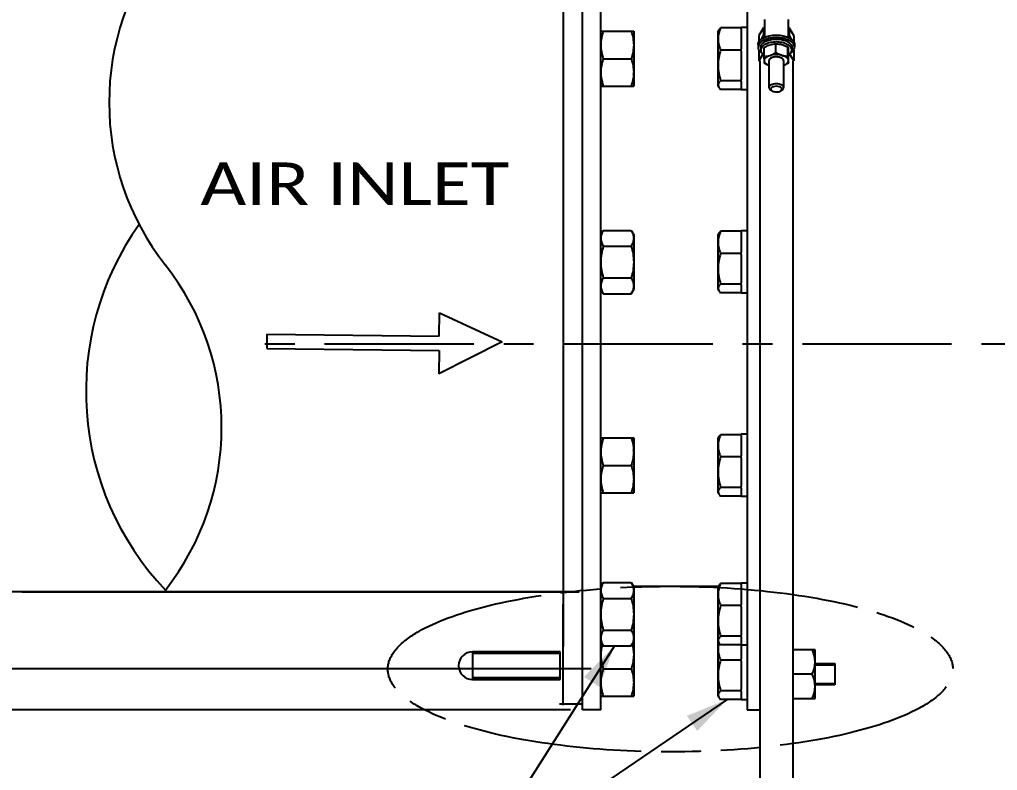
# Model space of a CAD drawing. Header units: millimetres. Extents: x 0 to 7169, y -1866 to 3918.
# Drawn here: x 1682 to 2217, y 3123 to 3534 of the extents above; entities that cross this region are included whole.
import ezdxf
from ezdxf.enums import TextEntityAlignment as Align

# ---------------------------------------------------------------- set-up
doc = ezdxf.new("R2010")
doc.units = ezdxf.units.MM
doc.header["$LTSCALE"] = 217.8
doc.header["$PDMODE"] = 3
doc.header["$PDSIZE"] = 8
doc.linetypes.add('CENTER', pattern=[0.6, 0.375, -0.075, 0.075, -0.075])
doc.linetypes.add('PHANTOM', pattern=[0.8, 0.45, -0.05, 0.1, -0.05, 0.1, -0.05])
doc.layers.get('0').update_dxf_attribs({"linetype": 'CONTINUOUS'})
doc.layers.get('Defpoints').update_dxf_attribs({"linetype": 'CONTINUOUS'})
for name, color, linetype in [('00_BUW_DATUM', 7, 'CONTINUOUS'), ('02___PRT_ALL_AXES', 7, 'CONTINUOUS'), ('DEFAULT_3', 7, 'PHANTOM')]:
    doc.layers.add(name, color=color, linetype=linetype)
doc.styles.get("Standard").update_dxf_attribs({"font": 'calibri.ttf'})
doc.dimstyles.new('DIMSTYLE_2', dxfattribs={"dimtxt": 33.333333, "dimasz": 23.333333, "dimexe": 1.5, "dimexo": 1, "dimgap": 1.25, "dimtad": 1, "dimdsep": 46, "dimtxsty": 'Standard', "dimblk": '_FILLED', "dimblk1": '_FILLED', "dimblk2": '_FILLED', "dimcen": 0.09, "dimazin": 2, "dimtp": 0.01, "dimtm": 0.01, "dimtfac": 1, "dimtofl": 0, "dimtmove": 0, "dimatfit": 3, "dimldrblk": '_FILLED', "dimfxl": 1, "dimtolj": 1, "dimarcsym": 0})
doc.dimstyles.new('DIMSTYLE_3', dxfattribs={"dimtxt": 33.333333, "dimasz": 23.333333, "dimexe": 1.5, "dimexo": 1, "dimgap": 1.25, "dimtad": 1, "dimdec": 0, "dimdsep": 46, "dimtxsty": 'Standard', "dimblk": '_FILLED', "dimblk1": '_FILLED', "dimblk2": '_FILLED', "dimcen": 0.09, "dimazin": 2, "dimtp": 0.01, "dimtm": 0.01, "dimtfac": 1, "dimtdec": 0, "dimtofl": 0, "dimtmove": 0, "dimatfit": 3, "dimldrblk": '_FILLED', "dimfxl": 1, "dimtolj": 1, "dimarcsym": 0})
doc.dimstyles.get("Standard").update_dxf_attribs({"dimtxt": 23.333333, "dimasz": 23.333333, "dimexe": 1.5, "dimexo": 1, "dimtad": 1, "dimdsep": 46, "dimtxsty": 'Standard', "dimblk": '_FILLED', "dimblk1": '_FILLED', "dimblk2": '_FILLED', "dimcen": 0.09, "dimazin": 2, "dimtol": 1, "dimtp": 0.01, "dimtm": 0.01, "dimtfac": 1, "dimtofl": 0, "dimtmove": 0, "dimatfit": 3, "dimldrblk": '_FILLED', "dimfxl": 1, "dimtolj": 1, "dimarcsym": 0})

# ---------------------------------------------------------------- blocks, each defined once
blk = doc.blocks.new('_FILLED')
at = {"color": 0, "linetype": 'ByBlock'}
blk.add_solid([(0, 0), (-1, 0.214), (-1, -0.214)], dxfattribs=at)
blk = doc.blocks.new('*D4')
at = {"color": 0, "linetype": 'Continuous', "lineweight": -2}
for p, q in [((1990.3, 3357.21), (1990.3, 3704.83)), ((2013.64, 3703.33), (2068.1, 3703.33)), ((2091.43, 3703.32), (2091.43, 3701.83))]:
    blk.add_line(p, q, dxfattribs=at)
at = {"layer": 'Defpoints', "color": 0}
for p in [(2091.43, 3704.32), (2091.43, 3703.33), (1990.3, 3356.21)]:
    blk.add_point(p, dxfattribs=at)
at = {"color": 0, "linetype": 'ByBlock', "lineweight": -2, "xscale": 23.3333333333, "yscale": 23.3333333333, "zscale": 23.3333333333, "rotation": 180}
blk.add_blockref('_FILLED', (1990.3, 3703.33), dxfattribs=at)
at = {"color": 0, "linetype": 'ByBlock', "lineweight": -2, "xscale": 23.3333333333, "yscale": 23.3333333333, "zscale": 23.3333333333}
blk.add_blockref('_FILLED', (2091.43, 3703.33), dxfattribs=at)
at = {"color": 0, "insert": (2004.04, 3749.03), "char_height": 33.3333, "attachment_point": 1, "line_spacing_factor": 0.9}
blk.add_mtext('\\A1;\\A1;100', dxfattribs=at)
blk = doc.blocks.new('*D37')
at = {"color": 0, "linetype": 'Continuous', "lineweight": -2}
for p, q in [((1993.64, 3623.42), (1585.54, 3623.42)), ((1587.04, 3600.09), (1587.04, 3201.75)), ((1994.98, 3178.42), (1585.54, 3178.42))]:
    blk.add_line(p, q, dxfattribs=at)
at = {"layer": 'Defpoints', "color": 0}
for p in [(1994.64, 3623.42), (1587.04, 3178.42), (1995.98, 3178.42)]:
    blk.add_point(p, dxfattribs=at)
at = {"color": 0, "linetype": 'ByBlock', "lineweight": -2, "xscale": 23.3333333333, "yscale": 23.3333333333, "zscale": 23.3333333333}
for p, rotation in [((1587.04, 3623.42), 90), ((1587.04, 3178.42), 270)]:
    blk.add_blockref('_FILLED', p, dxfattribs=dict(at, rotation=rotation))
at = {"color": 0, "insert": (1541.34, 3418.77), "char_height": 33.333, "attachment_point": 2, "rotation": 90, "line_spacing_factor": 0.9}
blk.add_mtext('\\A1;%%c445', dxfattribs=at)
blk = doc.blocks.new('*D39')
at = {"color": 0, "linetype": 'Continuous', "lineweight": -2}
for p, q in [((1983.64, 3645.92), (1496.62, 3645.92)), ((1498.12, 3622.59), (1498.12, 3179.25)), ((1983.64, 3155.92), (1496.62, 3155.92))]:
    blk.add_line(p, q, dxfattribs=at)
at = {"layer": 'Defpoints', "color": 0}
for p in [(1984.64, 3645.92), (1498.12, 3155.92), (1984.64, 3155.92)]:
    blk.add_point(p, dxfattribs=at)
at = {"color": 0, "linetype": 'ByBlock', "lineweight": -2, "xscale": 23.3333333333, "yscale": 23.3333333333, "zscale": 23.3333333333}
for p, rotation in [((1498.12, 3645.92), 90), ((1498.12, 3155.92), 270)]:
    blk.add_blockref('_FILLED', p, dxfattribs=dict(at, rotation=rotation))
at = {"color": 0, "insert": (1452.43, 3413.85), "char_height": 33.333, "attachment_point": 2, "rotation": 90, "line_spacing_factor": 0.9}
blk.add_mtext('\\A1;%%c490', dxfattribs=at)
blk = doc.blocks.new('ARROW_4_BL0', base_point=(1881.99, 2048.48))
at = {"color": 7, "linetype": 'Continuous'}
for p, q in [((1911.91, 2052.37), (1912.07, 2065.14)), ((1912.07, 2065.14), (1946.4, 2049.29)), ((1817.68, 2053.5), (1817.58, 2045.71)), ((1817.68, 2053.5), (1911.91, 2052.37)), ((1946.4, 2049.29), (1911.67, 2031.81)), ((1817.58, 2045.71), (1911.82, 2044.58)), ((1911.82, 2044.58), (1911.67, 2031.81))]:
    blk.add_line(p, q, dxfattribs=at)

msp = doc.modelspace()

# ---------------------------------------------------------------- linework, layer by layer
at = {"color": 0, "linetype": 'Continuous'}
for p, q in [((1979.881, 3190.555), (1979.881, 3613.055)), ((2089.804, 3533.572), (2089.804, 3523.812)), ((2102.804, 3533.572), (2102.804, 3523.812)), ((2077.004, 3528.497), (2077.004, 3528.968)), ((2089.257, 3528.976), (2086.794, 3524.763)), ((2089.257, 3528.976), (2089.257, 3523.563)), ((2103.351, 3528.976), (2103.351, 3523.563)), ((2105.814, 3524.763), (2103.351, 3528.976)), ((2086.794, 3524.763), (2086.794, 3521.457)), ((2105.814, 3524.763), (2105.814, 3521.457)), ((2077.004, 3516.249), (2077.004, 3517.375)), ((2086.304, 3519.888), (2086.304, 3518.434)), ((2086.794, 3516.865), (2086.794, 3511.078)), ((2087.804, 3518.434), (2087.804, 3516.895)), ((2104.804, 3518.434), (2104.804, 3516.895)), ((2105.814, 3516.865), (2105.814, 3511.078)), ((2106.304, 3519.888), (2106.304, 3518.434)), ((2088.92, 3514.716), (2086.794, 3511.078)), ((2086.794, 3511.078), (2087.252, 3511.008)), ((2092.304, 3511.079), (2092.304, 3496.369)), ((2100.304, 3511.079), (2100.304, 3496.369)), ((2105.814, 3511.078), (2103.687, 3514.716)), ((2105.355, 3511.008), (2105.814, 3511.078)), ((2077.004, 3499.923), (2077.004, 3500.784)), ((2093.917, 3494.571), (2093.122, 3495.113)), ((2098.69, 3494.571), (2099.486, 3495.113)), ((2077.004, 3417.247), (2077.004, 3417.718)), ((2077.004, 3404.999), (2077.004, 3406.125)), ((2077.004, 3388.673), (2077.004, 3389.534)), ((2077.004, 3305.997), (2077.004, 3306.468)), ((2077.004, 3293.749), (2077.004, 3294.875)), ((2077.004, 3277.423), (2077.004, 3278.285)), ((2077.004, 3224.556), (2077.004, 3225.028)), ((1988.059, 3220.45), (1659.887, 3220.45)), ((1988.42, 3220.333), (1683.573, 3220.333)), ((1979.715, 3158.441), (1979.715, 3213.782)), ((2077.004, 3212.308), (2077.004, 3213.434)), ((2077.004, 3195.983), (2077.004, 3196.844)), ((2117.556, 3188.723), (2105.355, 3188.723)), ((2117.556, 3162.166), (2117.556, 3188.723)), ((1977.998, 3187.718), (1930.103, 3187.71)), ((1930.103, 3187.71), (1930.103, 3172.547)), ((1930.103, 3186.881), (1977.998, 3186.881)), ((1977.998, 3172.555), (1977.998, 3187.718)), ((2077.004, 3182.498), (2077.004, 3183.624)), ((2117.556, 3181.269), (2128.326, 3181.193)), ((2117.556, 3180.541), (2128.326, 3180.541)), ((2128.326, 3181.193), (2128.326, 3169.621)), ((1977.998, 3173.427), (1930.103, 3173.427)), ((1930.103, 3172.547), (1977.998, 3172.555)), ((2116.023, 3175.445), (2105.355, 3175.445)), ((2128.326, 3169.621), (2117.556, 3169.621)), ((2117.558, 3170.326), (2128.326, 3170.326)), ((2077.004, 3166.173), (2077.004, 3167.035)), ((2105.355, 3162.166), (2117.556, 3162.166)), ((1989.486, 3158.95), (1977.641, 3158.95))]:
    msp.add_line(p, q, dxfattribs=at)
for centre, radius, start, end in [((1875.103, 3488.182), 143.788, 141.80895, 218.19105), ((1876.588, 3330.257), 157.932, 144.69697, 223.53396), ((1649.081, 3310.377), 143.788, 321.80895, 38.19105), ((2102.192, 3182.134), 15.364, 334.18906, 25.39435), ((1930.103, 3180.129), 7.582, 90, 270), ((2102.495, 3168.825), 15.061, 333.76316, 26.07332)]:
    msp.add_arc(centre, radius, start, end, dxfattribs=at)
for points, knots in [([(2089.809, 3529.213), (2089.765, 3529.191), (2089.585, 3529.104), (2089.399, 3529.027), (2089.257, 3528.976)], [0, 0, 0, 0, 0.2423313, 1, 1, 1, 1]), ([(2103.351, 3528.976), (2103.302, 3528.993), (2103.115, 3529.064), (2102.931, 3529.146), (2102.799, 3529.213)], [0, 0, 0, 0, 0.2575174, 1, 1, 1, 1]), ([(2086.304, 3519.888), (2086.304, 3520.231), (2086.448, 3520.955), (2087.057, 3521.948), (2088.01, 3522.842), (2089.266, 3523.616), (2090.783, 3524.248), (2093.131, 3524.887), (2095.021, 3525.07), (2096.304, 3525.07)], [0, 0, 0, 0, 0.0843441, 0.1766642, 0.2821541, 0.4026997, 0.5376629, 0.6846942, 1, 1, 1, 1]), ([(2106.304, 3518.434), (2106.304, 3518.777), (2106.159, 3519.501), (2105.55, 3520.494), (2104.597, 3521.388), (2103.341, 3522.162), (2101.825, 3522.794), (2100.103, 3523.263), (2098.24, 3523.552), (2096.304, 3523.649), (2094.367, 3523.552), (2092.504, 3523.263), (2090.783, 3522.794), (2089.267, 3522.162), (2088.01, 3521.388), (2087.057, 3520.494), (2086.448, 3519.501), (2086.304, 3518.777), (2086.304, 3518.434)], [0, 0, 0, 0, 0.0421539, 0.0882937, 0.1410156, 0.2012625, 0.2687146, 0.3421986, 0.4199837, 0.5000002, 0.5800166, 0.6578014, 0.7312851, 0.7987371, 0.858984, 0.9117059, 0.957846, 1, 1, 1, 1]), ([(2087.804, 3518.434), (2087.804, 3518.726), (2087.927, 3519.341), (2088.444, 3520.185), (2089.254, 3520.945), (2090.322, 3521.603), (2091.611, 3522.14), (2093.607, 3522.684), (2095.214, 3522.839), (2096.304, 3522.839)], [0, 0, 0, 0, 0.0843441, 0.1766642, 0.2821541, 0.4026997, 0.5376629, 0.6846942, 1, 1, 1, 1]), ([(2104.804, 3516.895), (2104.804, 3517.186), (2104.681, 3517.802), (2104.163, 3518.646), (2103.353, 3519.406), (2102.285, 3520.063), (2100.997, 3520.601), (2099.533, 3520.999), (2097.949, 3521.245), (2096.304, 3521.327), (2094.658, 3521.245), (2093.074, 3520.999), (2091.611, 3520.601), (2090.322, 3520.063), (2089.254, 3519.406), (2088.444, 3518.646), (2087.927, 3517.802), (2087.804, 3517.186), (2087.804, 3516.895)], [0, 0, 0, 0, 0.0421539, 0.0882937, 0.1410156, 0.2012625, 0.2687146, 0.3421986, 0.4199837, 0.5000002, 0.5800166, 0.6578014, 0.7312851, 0.7987371, 0.858984, 0.9117059, 0.957846, 1, 1, 1, 1]), ([(2096.304, 3525.07), (2097.586, 3525.07), (2099.476, 3524.887), (2101.825, 3524.248), (2103.341, 3523.616), (2104.597, 3522.842), (2105.55, 3521.948), (2106.159, 3520.955), (2106.304, 3520.231), (2106.304, 3519.888)], [0, 0, 0, 0, 0.3153058, 0.4623371, 0.5973003, 0.7178459, 0.8233358, 0.9156559, 1, 1, 1, 1]), ([(2096.304, 3522.839), (2097.394, 3522.839), (2099, 3522.684), (2100.996, 3522.14), (2102.285, 3521.603), (2103.353, 3520.945), (2104.163, 3520.185), (2104.681, 3519.341), (2104.804, 3518.726), (2104.804, 3518.434)], [0, 0, 0, 0, 0.3153058, 0.4623371, 0.5973003, 0.7178459, 0.8233358, 0.9156559, 1, 1, 1, 1]), ([(2086.304, 3518.434), (2086.304, 3518.145), (2086.404, 3517.545), (2086.834, 3516.695), (2087.521, 3515.907), (2088.101, 3515.458), (2088.422, 3515.244)], [0, 0, 0, 0, 0.2176294, 0.4503495, 0.7092371, 1, 1, 1, 1]), ([(2087.804, 3516.895), (2087.804, 3516.642), (2087.894, 3516.116), (2088.281, 3515.376), (2088.896, 3514.691), (2089.414, 3514.304), (2089.701, 3514.121)], [0, 0, 0, 0, 0.2163887, 0.4485529, 0.7078813, 1, 1, 1, 1]), ([(2102.907, 3514.121), (2103.193, 3514.304), (2103.711, 3514.691), (2104.327, 3515.376), (2104.714, 3516.116), (2104.804, 3516.642), (2104.804, 3516.895)], [0, 0, 0, 0, 0.2921187, 0.5514472, 0.7836113, 1, 1, 1, 1]), ([(2104.185, 3515.244), (2104.506, 3515.458), (2105.086, 3515.907), (2105.773, 3516.695), (2106.204, 3517.545), (2106.304, 3518.145), (2106.304, 3518.434)], [0, 0, 0, 0, 0.290763, 0.5496507, 0.7823707, 1, 1, 1, 1]), ([(2096.202, 3513.151), (2096.138, 3513.147), (2096.011, 3513.138), (2095.821, 3513.124), (2095.662, 3513.113), (2095.551, 3513.105), (2095.488, 3513.101), (2095.44, 3513.097), (2095.401, 3513.095), (2095.369, 3513.092), (2095.349, 3513.091), (2095.333, 3513.09), (2095.318, 3513.087), (2095.292, 3513.082), (2095.24, 3513.072), (2095.165, 3513.058), (2095.044, 3513.034), (2094.924, 3513.011), (2094.804, 3512.988), (2094.729, 3512.974), (2094.669, 3512.962), (2094.624, 3512.954), (2094.579, 3512.945), (2094.546, 3512.939), (2094.523, 3512.934), (2094.508, 3512.932), (2094.492, 3512.925), (2094.471, 3512.919), (2094.444, 3512.91), (2094.411, 3512.899), (2094.357, 3512.88), (2094.29, 3512.858), (2094.183, 3512.822), (2094.075, 3512.786), (2093.968, 3512.75), (2093.901, 3512.727), (2093.847, 3512.709), (2093.813, 3512.698), (2093.79, 3512.69), (2093.778, 3512.686), (2093.771, 3512.684), (2093.766, 3512.681), (2093.759, 3512.677), (2093.748, 3512.671), (2093.728, 3512.661), (2093.7, 3512.646), (2093.655, 3512.622), (2093.599, 3512.593), (2093.532, 3512.557), (2093.465, 3512.521), (2093.398, 3512.486), (2093.33, 3512.45), (2093.274, 3512.421), (2093.23, 3512.397), (2093.201, 3512.382), (2093.182, 3512.372), (2093.171, 3512.366), (2093.164, 3512.362), (2093.158, 3512.359), (2093.154, 3512.356), (2093.146, 3512.35), (2093.131, 3512.337), (2093.11, 3512.319), (2093.084, 3512.298), (2093.059, 3512.276), (2093.024, 3512.247), (2092.964, 3512.197), (2092.896, 3512.14), (2092.828, 3512.083), (2092.785, 3512.047), (2092.751, 3512.018), (2092.729, 3512), (2092.712, 3511.986), (2092.7, 3511.975), (2092.688, 3511.966), (2092.683, 3511.958), (2092.678, 3511.951), (2092.672, 3511.941), (2092.661, 3511.925), (2092.648, 3511.906), (2092.632, 3511.882), (2092.612, 3511.851), (2092.586, 3511.811), (2092.554, 3511.764), (2092.523, 3511.717), (2092.492, 3511.67), (2092.465, 3511.631), (2092.445, 3511.6), (2092.429, 3511.576), (2092.417, 3511.559), (2092.409, 3511.547), (2092.406, 3511.541), (2092.402, 3511.536), (2092.401, 3511.532), (2092.4, 3511.528), (2092.399, 3511.523), (2092.397, 3511.514), (2092.394, 3511.5), (2092.39, 3511.479), (2092.384, 3511.454), (2092.377, 3511.421), (2092.368, 3511.379), (2092.357, 3511.329), (2092.343, 3511.262), (2092.325, 3511.179), (2092.311, 3511.112), (2092.304, 3511.079)], [0, 0, 0, 0, 0.03125, 0.0625, 0.09375, 0.109375, 0.1171875, 0.125, 0.1328125, 0.1367188, 0.140625, 0.1425781, 0.1445312, 0.1484375, 0.15625, 0.171875, 0.1875, 0.21875, 0.234375, 0.25, 0.2578125, 0.265625, 0.2734375, 0.28125, 0.2832031, 0.2851562, 0.2890625, 0.2929688, 0.296875, 0.3046875, 0.3125, 0.328125, 0.34375, 0.375, 0.390625, 0.40625, 0.4140625, 0.421875, 0.4257812, 0.4277344, 0.4287109, 0.4296875, 0.4316406, 0.4335938, 0.4375, 0.4453125, 0.453125, 0.46875, 0.484375, 0.5, 0.515625, 0.53125, 0.546875, 0.5546875, 0.5625, 0.5664062, 0.5683594, 0.5703125, 0.5712891, 0.5722656, 0.5742188, 0.578125, 0.5859375, 0.59375, 0.6015625, 0.609375, 0.625, 0.65625, 0.671875, 0.6875, 0.6953125, 0.703125, 0.7070312, 0.7109375, 0.7148438, 0.7167969, 0.71875, 0.7226562, 0.7265625, 0.734375, 0.7421875, 0.75, 0.765625, 0.78125, 0.796875, 0.8125, 0.828125, 0.8359375, 0.84375, 0.8515625, 0.8535156, 0.8554688, 0.8574219, 0.8583984, 0.859375, 0.8613281, 0.8632812, 0.8671875, 0.875, 0.8828125, 0.890625, 0.90625, 0.921875, 0.9375, 0.96875, 1, 1, 1, 1]), ([(2100.304, 3511.079), (2100.297, 3511.113), (2100.287, 3511.164), (2100.274, 3511.233), (2100.264, 3511.284), (2100.254, 3511.335), (2100.246, 3511.378), (2100.24, 3511.412), (2100.235, 3511.433), (2100.232, 3511.45), (2100.23, 3511.463), (2100.228, 3511.474), (2100.226, 3511.481), (2100.225, 3511.485), (2100.225, 3511.489), (2100.223, 3511.492), (2100.221, 3511.496), (2100.216, 3511.503), (2100.21, 3511.513), (2100.203, 3511.526), (2100.193, 3511.542), (2100.181, 3511.562), (2100.161, 3511.595), (2100.137, 3511.636), (2100.108, 3511.685), (2100.079, 3511.735), (2100.054, 3511.776), (2100.035, 3511.808), (2100.023, 3511.829), (2100.013, 3511.845), (2100.006, 3511.858), (2100, 3511.868), (2099.995, 3511.875), (2099.993, 3511.879), (2099.991, 3511.882), (2099.988, 3511.885), (2099.984, 3511.889), (2099.977, 3511.895), (2099.967, 3511.905), (2099.956, 3511.916), (2099.94, 3511.931), (2099.92, 3511.95), (2099.888, 3511.98), (2099.849, 3512.018), (2099.802, 3512.063), (2099.754, 3512.108), (2099.715, 3512.146), (2099.683, 3512.176), (2099.663, 3512.195), (2099.648, 3512.21), (2099.636, 3512.221), (2099.626, 3512.231), (2099.619, 3512.238), (2099.615, 3512.241), (2099.612, 3512.244), (2099.608, 3512.247), (2099.603, 3512.25), (2099.593, 3512.256), (2099.58, 3512.264), (2099.564, 3512.274), (2099.543, 3512.287), (2099.516, 3512.303), (2099.474, 3512.33), (2099.421, 3512.363), (2099.357, 3512.402), (2099.293, 3512.442), (2099.24, 3512.474), (2099.198, 3512.501), (2099.166, 3512.52), (2099.139, 3512.537), (2099.121, 3512.548), (2099.11, 3512.555), (2099.103, 3512.56), (2099.092, 3512.564), (2099.08, 3512.569), (2099.057, 3512.579), (2099.025, 3512.592), (2098.986, 3512.608), (2098.934, 3512.63), (2098.87, 3512.657), (2098.792, 3512.689), (2098.715, 3512.721), (2098.65, 3512.748), (2098.598, 3512.769), (2098.56, 3512.785), (2098.527, 3512.799), (2098.505, 3512.808), (2098.492, 3512.813), (2098.483, 3512.818), (2098.471, 3512.82), (2098.457, 3512.824), (2098.431, 3512.831), (2098.394, 3512.841), (2098.35, 3512.853), (2098.291, 3512.869), (2098.217, 3512.888), (2098.129, 3512.912), (2098.041, 3512.935), (2097.967, 3512.955), (2097.909, 3512.971), (2097.864, 3512.983), (2097.828, 3512.992), (2097.802, 3512.999), (2097.787, 3513.003), (2097.776, 3513.007), (2097.764, 3513.008), (2097.748, 3513.01), (2097.719, 3513.015), (2097.679, 3513.021), (2097.63, 3513.028), (2097.565, 3513.037), (2097.484, 3513.049), (2097.387, 3513.063), (2097.29, 3513.078), (2097.209, 3513.089), (2097.144, 3513.099), (2097.095, 3513.106), (2097.055, 3513.112), (2097.027, 3513.116), (2097.01, 3513.118), (2096.998, 3513.121), (2096.986, 3513.121), (2096.969, 3513.122), (2096.94, 3513.123), (2096.899, 3513.124), (2096.849, 3513.126), (2096.782, 3513.129), (2096.699, 3513.132), (2096.567, 3513.137), (2096.401, 3513.143), (2096.268, 3513.149), (2096.202, 3513.151)], [0, 0, 0, 0, 0.03125, 0.046875, 0.0625, 0.078125, 0.09375, 0.1015625, 0.109375, 0.1132812, 0.1171875, 0.1210938, 0.1230469, 0.1240234, 0.125, 0.1259766, 0.1269531, 0.1289062, 0.1328125, 0.1367188, 0.140625, 0.1484375, 0.15625, 0.171875, 0.1875, 0.203125, 0.21875, 0.2265625, 0.234375, 0.2382812, 0.2421875, 0.2460938, 0.2480469, 0.2490234, 0.25, 0.2509766, 0.2519531, 0.2539062, 0.2578125, 0.2617188, 0.265625, 0.2734375, 0.28125, 0.296875, 0.3125, 0.328125, 0.34375, 0.3515625, 0.359375, 0.3632812, 0.3671875, 0.3710938, 0.3730469, 0.3740234, 0.375, 0.3759766, 0.3769531, 0.3789062, 0.3828125, 0.3867188, 0.390625, 0.3984375, 0.40625, 0.421875, 0.4375, 0.453125, 0.46875, 0.4765625, 0.484375, 0.4921875, 0.4960938, 0.4980469, 0.5, 0.5019531, 0.5039062, 0.5078125, 0.515625, 0.5234375, 0.53125, 0.546875, 0.5625, 0.578125, 0.59375, 0.6015625, 0.609375, 0.6171875, 0.6210938, 0.6230469, 0.625, 0.6269531, 0.6289062, 0.6328125, 0.640625, 0.6484375, 0.65625, 0.671875, 0.6875, 0.703125, 0.71875, 0.7265625, 0.734375, 0.7421875, 0.7460938, 0.7480469, 0.75, 0.7519531, 0.7539062, 0.7578125, 0.765625, 0.7734375, 0.78125, 0.796875, 0.8125, 0.828125, 0.84375, 0.8515625, 0.859375, 0.8671875, 0.8710938, 0.8730469, 0.875, 0.8769531, 0.8789062, 0.8828125, 0.890625, 0.8984375, 0.90625, 0.921875, 0.9375, 0.96875, 1, 1, 1, 1]), ([(2096.339, 3498.441), (2095.823, 3498.444), (2094.843, 3498.352), (2093.708, 3497.992), (2092.994, 3497.556), (2092.609, 3497.197), (2092.362, 3496.798), (2092.304, 3496.507), (2092.304, 3496.369)], [0, 0, 0, 0, 0.3153295, 0.5970882, 0.7178112, 0.8234035, 0.915729, 1, 1, 1, 1]), ([(2092.304, 3496.369), (2092.304, 3496.137), (2092.489, 3495.62), (2092.887, 3495.272), (2093.122, 3495.113)], [0, 0, 0, 0, 0.4501157, 1, 1, 1, 1]), ([(2096.33, 3497.068), (2095.794, 3497.07), (2095.014, 3496.973), (2094.115, 3496.605), (2093.625, 3496.257), (2093.323, 3495.834), (2093.258, 3495.162), (2093.642, 3494.758), (2093.917, 3494.571)], [0, 0, 0, 0, 0.3335963, 0.4788397, 0.6016822, 0.7030066, 0.7929103, 1, 1, 1, 1]), ([(2093.917, 3494.571), (2094.23, 3494.358), (2095.013, 3494.055), (2095.835, 3493.961), (2096.277, 3493.959)], [0, 0, 0, 0, 0.4610036, 1, 1, 1, 1]), ([(2096.277, 3493.959), (2096.729, 3493.957), (2097.569, 3494.047), (2098.37, 3494.354), (2098.69, 3494.571)], [0, 0, 0, 0, 0.538992, 1, 1, 1, 1]), ([(2098.69, 3494.571), (2098.963, 3494.757), (2099.345, 3495.156), (2099.288, 3495.822), (2098.995, 3496.244), (2098.516, 3496.592), (2097.63, 3496.963), (2096.86, 3497.066), (2096.33, 3497.068)], [0, 0, 0, 0, 0.2080486, 0.2981599, 0.3992767, 0.5216479, 0.6664145, 1, 1, 1, 1]), ([(2100.304, 3496.369), (2100.304, 3496.505), (2100.246, 3496.793), (2100.006, 3497.188), (2099.629, 3497.544), (2098.929, 3497.978), (2097.814, 3498.341), (2096.849, 3498.439), (2096.339, 3498.441)], [0, 0, 0, 0, 0.0845196, 0.1769544, 0.2824744, 0.4029894, 0.6843222, 1, 1, 1, 1]), ([(2099.486, 3495.113), (2099.72, 3495.272), (2100.118, 3495.62), (2100.304, 3496.137), (2100.304, 3496.369)], [0, 0, 0, 0, 0.5498858, 1, 1, 1, 1])]:
    msp.add_open_spline(points, degree=3, knots=knots, dxfattribs=at)
at = {"layer": '00_BUW_DATUM', "color": 0, "linetype": 'Continuous'}
for p, q in [((2000.304, 3527.171), (2018.304, 3527.171)), ((2018.304, 3527.171), (2018.304, 3497.171)), ((2064.504, 3527.171), (2064.848, 3527.766)), ((2064.504, 3497.171), (2064.504, 3527.171)), ((2077.004, 3528.968), (2065.843, 3528.968)), ((2077.004, 3529.171), (2077.004, 3528.968)), ((2080.304, 3529.171), (2077.004, 3529.171)), ((2077.004, 3528.497), (2077.004, 3517.375)), ((2096.112, 3515.464), (2096.112, 3520.286)), ((2077.004, 3516.912), (2065.843, 3516.912)), ((2077.004, 3516.249), (2077.004, 3500.784)), ((2089.71, 3513.434), (2089.71, 3518.256)), ((2102.706, 3513.606), (2102.706, 3518.428)), ((2001.643, 3512.171), (2016.964, 3512.171)), ((2102.897, 3509.717), (2102.897, 3514.54)), ((2077.004, 3500.114), (2065.843, 3500.114)), ((2077.004, 3499.923), (2077.004, 3495.171)), ((2000.304, 3497.171), (2018.304, 3497.171)), ((2064.504, 3497.171), (2064.848, 3496.575)), ((2077.004, 3495.373), (2065.843, 3495.373)), ((2080.304, 3495.171), (2077.004, 3495.171)), ((2000.304, 3415.921), (2001.643, 3418.241)), ((2001.643, 3418.241), (2016.964, 3418.241)), ((2016.964, 3418.241), (2018.304, 3415.921)), ((2018.304, 3415.921), (2018.304, 3385.921)), ((2064.504, 3415.921), (2064.848, 3416.516)), ((2064.504, 3385.921), (2064.504, 3415.921)), ((2077.004, 3417.718), (2065.843, 3417.718)), ((2077.004, 3417.921), (2077.004, 3417.718)), ((2080.304, 3417.921), (2077.004, 3417.921)), ((2077.004, 3417.247), (2077.004, 3406.125)), ((2001.643, 3409.581), (2016.964, 3409.581)), ((2077.004, 3405.662), (2065.843, 3405.662)), ((2077.004, 3404.999), (2077.004, 3389.534)), ((2001.643, 3392.26), (2016.964, 3392.26)), ((2077.004, 3388.864), (2065.843, 3388.864)), ((2077.004, 3388.673), (2077.004, 3383.921)), ((2000.304, 3385.921), (2001.643, 3383.6)), ((2001.643, 3383.6), (2016.964, 3383.6)), ((2016.964, 3383.6), (2018.304, 3385.921)), ((2064.504, 3385.921), (2064.848, 3385.325)), ((2077.004, 3384.123), (2065.843, 3384.123)), ((2080.304, 3383.921), (2077.004, 3383.921)), ((2077.004, 3306.468), (2065.843, 3306.468)), ((2077.004, 3306.671), (2077.004, 3306.468)), ((2080.304, 3306.671), (2077.004, 3306.671)), ((2000.304, 3304.671), (2018.304, 3304.671)), ((2018.304, 3304.671), (2018.304, 3274.671)), ((2064.504, 3304.671), (2064.848, 3305.266)), ((2064.504, 3274.671), (2064.504, 3304.671)), ((2077.004, 3305.997), (2077.004, 3294.875)), ((2077.004, 3294.412), (2065.843, 3294.412)), ((2077.004, 3293.749), (2077.004, 3278.285)), ((2001.643, 3289.671), (2016.964, 3289.671)), ((2000.304, 3274.671), (2018.304, 3274.671)), ((2064.504, 3274.671), (2064.848, 3274.075)), ((2077.004, 3277.614), (2065.843, 3277.614)), ((2077.004, 3277.423), (2077.004, 3272.671)), ((2077.004, 3272.873), (2065.843, 3272.873)), ((2080.304, 3272.671), (2077.004, 3272.671)), ((2000.304, 3223.23), (2001.643, 3225.55)), ((2001.643, 3225.55), (2016.964, 3225.55)), ((2016.964, 3225.55), (2018.304, 3223.23)), ((2018.304, 3223.23), (2018.304, 3163.421)), ((2064.504, 3223.23), (2064.848, 3223.825)), ((2064.504, 3163.421), (2064.504, 3223.23)), ((2077.004, 3225.028), (2065.843, 3225.028)), ((2077.004, 3225.23), (2077.004, 3225.028)), ((2080.304, 3225.23), (2077.004, 3225.23)), ((2077.004, 3224.556), (2077.004, 3213.434)), ((2001.643, 3216.89), (2016.964, 3216.89)), ((2077.004, 3212.971), (2065.843, 3212.971)), ((2077.004, 3212.308), (2077.004, 3196.844)), ((2001.643, 3199.57), (2016.964, 3199.57)), ((2077.004, 3196.173), (2065.843, 3196.173)), ((2077.004, 3195.983), (2077.004, 3183.624)), ((2000.304, 3193.23), (2001.643, 3190.909)), ((2001.643, 3190.909), (2016.964, 3190.909)), ((2016.964, 3190.909), (2018.304, 3193.23)), ((2064.504, 3193.23), (2064.848, 3192.634)), ((2077.004, 3191.432), (2065.843, 3191.432)), ((2080.304, 3191.23), (2077.004, 3191.23)), ((2077.004, 3183.162), (2065.843, 3183.162)), ((2001.643, 3178.421), (2016.964, 3178.421)), ((2077.004, 3182.498), (2077.004, 3167.035)), ((2000.304, 3163.421), (2018.304, 3163.421)), ((2064.504, 3163.421), (2064.848, 3162.825)), ((2077.004, 3166.364), (2065.843, 3166.364)), ((2077.004, 3166.173), (2077.004, 3161.421)), ((2077.004, 3161.623), (2065.843, 3161.623)), ((2080.304, 3161.421), (2077.004, 3161.421))]:
    msp.add_line(p, q, dxfattribs=at)
for centre, start, end in [((2019.918, 3504.673), 180.00674, 183.39443), ((1998.69, 3504.673), 356.60557, 359.99326), ((2019.918, 3297.168), 176.60557, 179.99326), ((1998.69, 3297.168), 0.00674, 3.39443)]:
    msp.add_arc(centre, 19.614, start, end, dxfattribs=at)
for points, knots in [([(2001.643, 3527.171), (2001.239, 3525.957), (2000.562, 3523.492), (2000.304, 3520.94), (2000.304, 3519.671)], [0, 0, 0, 0, 0.5018729, 1, 1, 1, 1]), ([(2016.964, 3527.171), (2017.368, 3525.957), (2018.045, 3523.492), (2018.304, 3520.94), (2018.304, 3519.671)], [0, 0, 0, 0, 0.5018729, 1, 1, 1, 1]), ([(2065.843, 3528.968), (2065.443, 3528.002), (2064.767, 3526.036), (2064.504, 3523.963), (2064.504, 3522.94)], [0, 0, 0, 0, 0.5056364, 1, 1, 1, 1]), ([(2064.848, 3527.766), (2064.908, 3527.87), (2065.193, 3528.308), (2065.552, 3528.692), (2065.843, 3528.968)], [0, 0, 0, 0, 0.2310069, 1, 1, 1, 1]), ([(2064.504, 3522.94), (2064.504, 3521.917), (2064.767, 3519.843), (2065.443, 3517.878), (2065.843, 3516.912)], [0, 0, 0, 0, 0.4943637, 1, 1, 1, 1]), ([(2092.911, 3519.768), (2093.439, 3519.935), (2094.499, 3520.183), (2095.582, 3520.272), (2096.112, 3520.286)], [0, 0, 0, 0, 0.5111246, 1, 1, 1, 1]), ([(2096.112, 3520.286), (2096.656, 3520.286), (2097.769, 3520.227), (2098.864, 3520.008), (2099.409, 3519.854)], [0, 0, 0, 0, 0.4900607, 1, 1, 1, 1]), ([(2000.304, 3519.671), (2000.304, 3518.401), (2000.562, 3515.849), (2001.239, 3513.384), (2001.643, 3512.171)], [0, 0, 0, 0, 0.4981271, 1, 1, 1, 1]), ([(2018.304, 3519.671), (2018.304, 3518.401), (2018.045, 3515.849), (2017.368, 3513.384), (2016.964, 3512.171)], [0, 0, 0, 0, 0.4981271, 1, 1, 1, 1]), ([(2065.843, 3516.912), (2065.438, 3515.548), (2064.76, 3512.78), (2064.504, 3509.933), (2064.504, 3508.513)], [0, 0, 0, 0, 0.5004423, 1, 1, 1, 1]), ([(2089.71, 3518.256), (2089.969, 3518.413), (2090.99, 3519.006), (2092.073, 3519.502), (2092.911, 3519.768)], [0, 0, 0, 0, 0.2562295, 1, 1, 1, 1]), ([(2092.911, 3513.952), (2093.185, 3514.039), (2094.298, 3514.441), (2095.347, 3515), (2096.112, 3515.464)], [0, 0, 0, 0, 0.2432504, 1, 1, 1, 1]), ([(2096.112, 3515.464), (2096.379, 3515.314), (2097.434, 3514.746), (2098.55, 3514.28), (2099.409, 3514.038)], [0, 0, 0, 0, 0.2553891, 1, 1, 1, 1]), ([(2099.409, 3519.854), (2099.691, 3519.774), (2100.832, 3519.404), (2101.916, 3518.873), (2102.706, 3518.428)], [0, 0, 0, 0, 0.2441747, 1, 1, 1, 1]), ([(2102.706, 3518.428), (2102.714, 3518.338), (2102.755, 3517.856), (2102.782, 3517.373), (2102.802, 3516.981)], [0, 0, 0, 0, 0.1882975, 1, 1, 1, 1]), ([(2102.802, 3516.981), (2102.81, 3516.805), (2102.847, 3515.992), (2102.876, 3515.178), (2102.897, 3514.54)], [0, 0, 0, 0, 0.2160399, 1, 1, 1, 1]), ([(2001.643, 3512.171), (2001.239, 3510.957), (2000.562, 3508.492), (2000.304, 3505.94), (2000.304, 3504.671)], [0, 0, 0, 0, 0.5018729, 1, 1, 1, 1]), ([(2016.964, 3512.171), (2017.368, 3510.957), (2018.045, 3508.492), (2018.304, 3505.94), (2018.304, 3504.671)], [0, 0, 0, 0, 0.5018729, 1, 1, 1, 1]), ([(2089.71, 3513.434), (2090.24, 3513.448), (2091.323, 3513.537), (2092.383, 3513.785), (2092.911, 3513.952)], [0, 0, 0, 0, 0.4888754, 1, 1, 1, 1]), ([(2089.806, 3510.993), (2089.797, 3511.169), (2089.76, 3511.982), (2089.731, 3512.796), (2089.71, 3513.434)], [0, 0, 0, 0, 0.2160399, 1, 1, 1, 1]), ([(2089.806, 3510.993), (2089.799, 3511.14), (2089.822, 3511.443), (2089.973, 3511.885), (2090.233, 3512.31), (2090.74, 3512.869), (2091.631, 3513.474), (2092.456, 3513.808), (2092.911, 3513.952)], [0, 0, 0, 0, 0.0963708, 0.1962458, 0.3033501, 0.4202873, 0.6877785, 1, 1, 1, 1]), ([(2089.902, 3509.545), (2089.893, 3509.636), (2089.852, 3510.118), (2089.825, 3510.601), (2089.806, 3510.993)], [0, 0, 0, 0, 0.1882975, 1, 1, 1, 1]), ([(2092.297, 3508.427), (2091.943, 3508.57), (2091.299, 3508.887), (2090.501, 3509.501), (2089.968, 3510.206), (2089.818, 3510.74), (2089.806, 3510.993)], [0, 0, 0, 0, 0.3050716, 0.5703437, 0.7978897, 1, 1, 1, 1]), ([(2092.303, 3508.411), (2092.098, 3508.487), (2091.275, 3508.815), (2090.483, 3509.218), (2089.902, 3509.545)], [0, 0, 0, 0, 0.2463221, 1, 1, 1, 1]), ([(2099.409, 3514.038), (2098.891, 3514.184), (2097.804, 3514.395), (2096.14, 3514.484), (2094.486, 3514.352), (2093.417, 3514.112), (2092.911, 3513.952)], [0, 0, 0, 0, 0.2455088, 0.50243, 0.7580964, 1, 1, 1, 1]), ([(2099.409, 3514.038), (2099.879, 3513.906), (2100.74, 3513.592), (2101.685, 3513.013), (2102.244, 3512.469), (2102.545, 3512.053), (2102.74, 3511.617), (2102.794, 3511.313), (2102.802, 3511.165)], [0, 0, 0, 0, 0.3112997, 0.5803251, 0.6982333, 0.8059066, 0.9054195, 1, 1, 1, 1]), ([(2099.409, 3514.038), (2099.954, 3513.884), (2101.049, 3513.665), (2102.161, 3513.606), (2102.706, 3513.606)], [0, 0, 0, 0, 0.5099393, 1, 1, 1, 1]), ([(2102.897, 3509.717), (2102.687, 3509.59), (2101.852, 3509.101), (2100.978, 3508.674), (2100.304, 3508.418)], [0, 0, 0, 0, 0.2545925, 1, 1, 1, 1]), ([(2102.802, 3511.165), (2102.808, 3511.034), (2102.791, 3510.766), (2102.631, 3510.224), (2102.181, 3509.569), (2101.356, 3508.913), (2100.681, 3508.577), (2100.307, 3508.425)], [0, 0, 0, 0, 0.0999925, 0.2028125, 0.4280481, 0.6926948, 1, 1, 1, 1]), ([(2102.706, 3513.606), (2102.713, 3513.378), (2102.741, 3512.564), (2102.773, 3511.751), (2102.802, 3511.165)], [0, 0, 0, 0, 0.2796956, 1, 1, 1, 1]), ([(2102.802, 3511.165), (2102.809, 3511.012), (2102.835, 3510.529), (2102.866, 3510.046), (2102.897, 3509.717)], [0, 0, 0, 0, 0.3166171, 1, 1, 1, 1]), ([(2064.504, 3508.513), (2064.504, 3507.093), (2064.76, 3504.246), (2065.438, 3501.477), (2065.843, 3500.114)], [0, 0, 0, 0, 0.4995577, 1, 1, 1, 1]), ([(2000.338, 3503.511), (2000.37, 3502.974), (2000.586, 3500.821), (2001.13, 3498.711), (2001.643, 3497.171)], [0, 0, 0, 0, 0.249105, 1, 1, 1, 1]), ([(2018.269, 3503.511), (2018.237, 3502.974), (2018.021, 3500.821), (2017.477, 3498.711), (2016.964, 3497.171)], [0, 0, 0, 0, 0.249105, 1, 1, 1, 1]), ([(2065.843, 3500.114), (2065.649, 3499.93), (2065.293, 3499.562), (2064.858, 3498.974), (2064.572, 3498.369), (2064.504, 3497.946), (2064.504, 3497.743)], [0, 0, 0, 0, 0.2876594, 0.5479439, 0.7823335, 1, 1, 1, 1]), ([(2064.504, 3497.743), (2064.504, 3497.645), (2064.534, 3497.236), (2064.692, 3496.844), (2064.848, 3496.575)], [0, 0, 0, 0, 0.2397778, 1, 1, 1, 1]), ([(2064.848, 3496.575), (2064.908, 3496.471), (2065.193, 3496.033), (2065.552, 3495.649), (2065.843, 3495.373)], [0, 0, 0, 0, 0.2310069, 1, 1, 1, 1]), ([(2001.643, 3418.241), (2001.251, 3417.561), (2000.58, 3416.18), (2000.304, 3414.65), (2000.304, 3413.911)], [0, 0, 0, 0, 0.5149311, 1, 1, 1, 1]), ([(2000.304, 3413.911), (2000.304, 3413.172), (2000.58, 3411.642), (2001.251, 3410.26), (2001.643, 3409.581)], [0, 0, 0, 0, 0.4850689, 1, 1, 1, 1]), ([(2016.964, 3418.241), (2017.356, 3417.561), (2018.027, 3416.18), (2018.304, 3414.65), (2018.304, 3413.911)], [0, 0, 0, 0, 0.5149311, 1, 1, 1, 1]), ([(2018.304, 3413.911), (2018.304, 3413.172), (2018.027, 3411.642), (2017.356, 3410.26), (2016.964, 3409.581)], [0, 0, 0, 0, 0.4850689, 1, 1, 1, 1]), ([(2065.843, 3417.718), (2065.443, 3416.752), (2064.767, 3414.786), (2064.504, 3412.713), (2064.504, 3411.69)], [0, 0, 0, 0, 0.5056364, 1, 1, 1, 1]), ([(2064.848, 3416.516), (2064.908, 3416.62), (2065.193, 3417.058), (2065.552, 3417.442), (2065.843, 3417.718)], [0, 0, 0, 0, 0.2310069, 1, 1, 1, 1]), ([(2001.643, 3409.581), (2001.237, 3408.174), (2000.559, 3405.317), (2000.304, 3402.384), (2000.304, 3400.921)], [0, 0, 0, 0, 0.5001043, 1, 1, 1, 1]), ([(2016.964, 3409.581), (2017.37, 3408.174), (2018.048, 3405.317), (2018.304, 3402.384), (2018.304, 3400.921)], [0, 0, 0, 0, 0.5001043, 1, 1, 1, 1]), ([(2064.504, 3411.69), (2064.504, 3410.667), (2064.767, 3408.593), (2065.443, 3406.628), (2065.843, 3405.662)], [0, 0, 0, 0, 0.4943637, 1, 1, 1, 1]), ([(2065.843, 3405.662), (2065.438, 3404.298), (2064.76, 3401.53), (2064.504, 3398.683), (2064.504, 3397.263)], [0, 0, 0, 0, 0.5004423, 1, 1, 1, 1]), ([(2000.304, 3400.921), (2000.304, 3399.457), (2000.559, 3396.524), (2001.237, 3393.667), (2001.643, 3392.26)], [0, 0, 0, 0, 0.4998957, 1, 1, 1, 1]), ([(2018.304, 3400.921), (2018.304, 3399.457), (2018.048, 3396.524), (2017.37, 3393.667), (2016.964, 3392.26)], [0, 0, 0, 0, 0.4998957, 1, 1, 1, 1]), ([(2064.504, 3397.263), (2064.504, 3395.843), (2064.76, 3392.996), (2065.438, 3390.227), (2065.843, 3388.864)], [0, 0, 0, 0, 0.4995577, 1, 1, 1, 1]), ([(2001.643, 3392.26), (2001.251, 3391.581), (2000.58, 3390.199), (2000.304, 3388.669), (2000.304, 3387.93)], [0, 0, 0, 0, 0.5149311, 1, 1, 1, 1]), ([(2016.964, 3392.26), (2017.356, 3391.581), (2018.027, 3390.199), (2018.304, 3388.669), (2018.304, 3387.93)], [0, 0, 0, 0, 0.5149311, 1, 1, 1, 1]), ([(2000.304, 3387.93), (2000.304, 3387.191), (2000.58, 3385.661), (2001.251, 3384.28), (2001.643, 3383.6)], [0, 0, 0, 0, 0.4850689, 1, 1, 1, 1]), ([(2018.304, 3387.93), (2018.304, 3387.191), (2018.027, 3385.661), (2017.356, 3384.28), (2016.964, 3383.6)], [0, 0, 0, 0, 0.4850689, 1, 1, 1, 1]), ([(2065.843, 3388.864), (2065.649, 3388.68), (2065.293, 3388.312), (2064.858, 3387.724), (2064.572, 3387.119), (2064.504, 3386.696), (2064.504, 3386.493)], [0, 0, 0, 0, 0.2876594, 0.5479439, 0.7823335, 1, 1, 1, 1]), ([(2064.504, 3386.493), (2064.504, 3386.395), (2064.534, 3385.986), (2064.692, 3385.594), (2064.848, 3385.325)], [0, 0, 0, 0, 0.2397778, 1, 1, 1, 1]), ([(2064.848, 3385.325), (2064.908, 3385.221), (2065.193, 3384.783), (2065.552, 3384.399), (2065.843, 3384.123)], [0, 0, 0, 0, 0.2310069, 1, 1, 1, 1]), ([(2065.843, 3306.468), (2065.443, 3305.502), (2064.767, 3303.536), (2064.504, 3301.463), (2064.504, 3300.44)], [0, 0, 0, 0, 0.5056364, 1, 1, 1, 1]), ([(2064.848, 3305.266), (2064.908, 3305.37), (2065.193, 3305.808), (2065.552, 3306.192), (2065.843, 3306.468)], [0, 0, 0, 0, 0.2310069, 1, 1, 1, 1]), ([(2001.643, 3304.671), (2001.471, 3304.155), (2000.835, 3302.09), (2000.434, 3299.944), (2000.338, 3298.33)], [0, 0, 0, 0, 0.2515886, 1, 1, 1, 1]), ([(2016.964, 3304.671), (2017.136, 3304.155), (2017.772, 3302.09), (2018.174, 3299.944), (2018.269, 3298.33)], [0, 0, 0, 0, 0.2515886, 1, 1, 1, 1]), ([(2000.304, 3297.171), (2000.304, 3295.901), (2000.562, 3293.349), (2001.239, 3290.884), (2001.643, 3289.671)], [0, 0, 0, 0, 0.4981271, 1, 1, 1, 1]), ([(2018.304, 3297.171), (2018.304, 3295.901), (2018.045, 3293.349), (2017.368, 3290.884), (2016.964, 3289.671)], [0, 0, 0, 0, 0.4981271, 1, 1, 1, 1]), ([(2064.504, 3300.44), (2064.504, 3299.417), (2064.767, 3297.343), (2065.443, 3295.378), (2065.843, 3294.412)], [0, 0, 0, 0, 0.4943637, 1, 1, 1, 1]), ([(2065.843, 3294.412), (2065.438, 3293.048), (2064.76, 3290.28), (2064.504, 3287.433), (2064.504, 3286.013)], [0, 0, 0, 0, 0.5004423, 1, 1, 1, 1]), ([(2001.643, 3289.671), (2001.239, 3288.457), (2000.562, 3285.992), (2000.304, 3283.44), (2000.304, 3282.171)], [0, 0, 0, 0, 0.5018729, 1, 1, 1, 1]), ([(2016.964, 3289.671), (2017.368, 3288.457), (2018.045, 3285.992), (2018.304, 3283.44), (2018.304, 3282.171)], [0, 0, 0, 0, 0.5018729, 1, 1, 1, 1]), ([(2064.504, 3286.013), (2064.504, 3284.593), (2064.76, 3281.746), (2065.438, 3278.977), (2065.843, 3277.614)], [0, 0, 0, 0, 0.4995577, 1, 1, 1, 1]), ([(2000.304, 3282.171), (2000.304, 3280.901), (2000.562, 3278.349), (2001.239, 3275.884), (2001.643, 3274.671)], [0, 0, 0, 0, 0.4981271, 1, 1, 1, 1]), ([(2018.304, 3282.171), (2018.304, 3280.901), (2018.045, 3278.349), (2017.368, 3275.884), (2016.964, 3274.671)], [0, 0, 0, 0, 0.4981271, 1, 1, 1, 1]), ([(2065.843, 3277.614), (2065.649, 3277.43), (2065.293, 3277.062), (2064.858, 3276.474), (2064.572, 3275.869), (2064.504, 3275.446), (2064.504, 3275.243)], [0, 0, 0, 0, 0.2876594, 0.5479439, 0.7823335, 1, 1, 1, 1]), ([(2064.504, 3275.243), (2064.504, 3275.145), (2064.534, 3274.736), (2064.692, 3274.344), (2064.848, 3274.075)], [0, 0, 0, 0, 0.2397778, 1, 1, 1, 1]), ([(2064.848, 3274.075), (2064.908, 3273.971), (2065.193, 3273.533), (2065.552, 3273.149), (2065.843, 3272.873)], [0, 0, 0, 0, 0.2310069, 1, 1, 1, 1]), ([(2001.643, 3225.55), (2001.251, 3224.871), (2000.58, 3223.489), (2000.304, 3221.96), (2000.304, 3221.22)], [0, 0, 0, 0, 0.5149311, 1, 1, 1, 1]), ([(2000.304, 3221.22), (2000.304, 3220.481), (2000.58, 3218.951), (2001.251, 3217.57), (2001.643, 3216.89)], [0, 0, 0, 0, 0.4850689, 1, 1, 1, 1]), ([(2016.964, 3225.55), (2017.356, 3224.871), (2018.027, 3223.489), (2018.304, 3221.96), (2018.304, 3221.22)], [0, 0, 0, 0, 0.5149311, 1, 1, 1, 1]), ([(2018.304, 3221.22), (2018.304, 3220.481), (2018.027, 3218.951), (2017.356, 3217.57), (2016.964, 3216.89)], [0, 0, 0, 0, 0.4850689, 1, 1, 1, 1]), ([(2065.843, 3225.028), (2065.443, 3224.061), (2064.767, 3222.096), (2064.504, 3220.022), (2064.504, 3218.999)], [0, 0, 0, 0, 0.5056364, 1, 1, 1, 1]), ([(2064.848, 3223.825), (2064.908, 3223.93), (2065.193, 3224.367), (2065.552, 3224.752), (2065.843, 3225.028)], [0, 0, 0, 0, 0.2310069, 1, 1, 1, 1]), ([(2001.643, 3216.89), (2001.237, 3215.483), (2000.559, 3212.626), (2000.304, 3209.694), (2000.304, 3208.23)], [0, 0, 0, 0, 0.5001043, 1, 1, 1, 1]), ([(2016.964, 3216.89), (2017.37, 3215.483), (2018.048, 3212.626), (2018.304, 3209.694), (2018.304, 3208.23)], [0, 0, 0, 0, 0.5001043, 1, 1, 1, 1]), ([(2064.504, 3218.999), (2064.504, 3217.977), (2064.767, 3215.903), (2065.443, 3213.937), (2065.843, 3212.971)], [0, 0, 0, 0, 0.4943637, 1, 1, 1, 1]), ([(2065.843, 3212.971), (2065.438, 3211.607), (2064.76, 3208.839), (2064.504, 3205.992), (2064.504, 3204.572)], [0, 0, 0, 0, 0.5004423, 1, 1, 1, 1]), ([(2000.304, 3208.23), (2000.304, 3206.766), (2000.559, 3203.833), (2001.237, 3200.977), (2001.643, 3199.57)], [0, 0, 0, 0, 0.4998957, 1, 1, 1, 1]), ([(2018.304, 3208.23), (2018.304, 3206.766), (2018.048, 3203.833), (2017.37, 3200.977), (2016.964, 3199.57)], [0, 0, 0, 0, 0.4998957, 1, 1, 1, 1]), ([(2064.504, 3204.572), (2064.504, 3203.152), (2064.76, 3200.305), (2065.438, 3197.537), (2065.843, 3196.173)], [0, 0, 0, 0, 0.4995577, 1, 1, 1, 1]), ([(2001.643, 3199.57), (2001.251, 3198.89), (2000.58, 3197.509), (2000.304, 3195.979), (2000.304, 3195.239)], [0, 0, 0, 0, 0.5149311, 1, 1, 1, 1]), ([(2016.964, 3199.57), (2017.356, 3198.89), (2018.027, 3197.509), (2018.304, 3195.979), (2018.304, 3195.239)], [0, 0, 0, 0, 0.5149311, 1, 1, 1, 1]), ([(2000.304, 3195.239), (2000.304, 3194.5), (2000.58, 3192.97), (2001.251, 3191.589), (2001.643, 3190.909)], [0, 0, 0, 0, 0.4850689, 1, 1, 1, 1]), ([(2018.304, 3195.239), (2018.304, 3194.5), (2018.027, 3192.97), (2017.356, 3191.589), (2016.964, 3190.909)], [0, 0, 0, 0, 0.4850689, 1, 1, 1, 1]), ([(2065.843, 3196.173), (2065.649, 3195.989), (2065.293, 3195.622), (2064.858, 3195.034), (2064.572, 3194.428), (2064.504, 3194.005), (2064.504, 3193.803)], [0, 0, 0, 0, 0.2876594, 0.5479439, 0.7823335, 1, 1, 1, 1]), ([(2001.142, 3191.774), (2000.881, 3190.819), (2000.457, 3188.884), (2000.304, 3186.906), (2000.304, 3185.921)], [0, 0, 0, 0, 0.5012291, 1, 1, 1, 1]), ([(2017.465, 3191.774), (2017.727, 3190.819), (2018.15, 3188.884), (2018.304, 3186.906), (2018.304, 3185.921)], [0, 0, 0, 0, 0.5012291, 1, 1, 1, 1]), ([(2064.504, 3193.803), (2064.504, 3193.705), (2064.534, 3193.296), (2064.692, 3192.903), (2064.848, 3192.634)], [0, 0, 0, 0, 0.2397778, 1, 1, 1, 1]), ([(2064.927, 3192.496), (2064.859, 3192.224), (2064.617, 3191.138), (2064.504, 3190.022), (2064.504, 3189.19)], [0, 0, 0, 0, 0.251959, 1, 1, 1, 1]), ([(2064.504, 3189.19), (2064.504, 3188.167), (2064.767, 3186.093), (2065.443, 3184.128), (2065.843, 3183.162)], [0, 0, 0, 0, 0.4943637, 1, 1, 1, 1]), ([(2064.848, 3192.634), (2064.908, 3192.53), (2065.193, 3192.092), (2065.552, 3191.708), (2065.843, 3191.432)], [0, 0, 0, 0, 0.2310069, 1, 1, 1, 1]), ([(2000.304, 3185.921), (2000.304, 3184.651), (2000.562, 3182.099), (2001.239, 3179.634), (2001.643, 3178.421)], [0, 0, 0, 0, 0.4981271, 1, 1, 1, 1]), ([(2018.304, 3185.921), (2018.304, 3184.651), (2018.045, 3182.099), (2017.368, 3179.634), (2016.964, 3178.421)], [0, 0, 0, 0, 0.4981271, 1, 1, 1, 1]), ([(2065.843, 3183.162), (2065.438, 3181.798), (2064.76, 3179.03), (2064.504, 3176.183), (2064.504, 3174.763)], [0, 0, 0, 0, 0.5004423, 1, 1, 1, 1]), ([(2001.643, 3178.421), (2001.239, 3177.207), (2000.562, 3174.742), (2000.304, 3172.19), (2000.304, 3170.921)], [0, 0, 0, 0, 0.5018729, 1, 1, 1, 1]), ([(2016.964, 3178.421), (2017.368, 3177.207), (2018.045, 3174.742), (2018.304, 3172.19), (2018.304, 3170.921)], [0, 0, 0, 0, 0.5018729, 1, 1, 1, 1]), ([(2064.504, 3174.763), (2064.504, 3173.343), (2064.76, 3170.496), (2065.438, 3167.727), (2065.843, 3166.364)], [0, 0, 0, 0, 0.4995577, 1, 1, 1, 1]), ([(2000.304, 3170.921), (2000.304, 3169.651), (2000.562, 3167.099), (2001.239, 3164.634), (2001.643, 3163.421)], [0, 0, 0, 0, 0.4981271, 1, 1, 1, 1]), ([(2018.304, 3170.921), (2018.304, 3169.651), (2018.045, 3167.099), (2017.368, 3164.634), (2016.964, 3163.421)], [0, 0, 0, 0, 0.4981271, 1, 1, 1, 1]), ([(2065.843, 3166.364), (2065.649, 3166.18), (2065.293, 3165.812), (2064.858, 3165.224), (2064.572, 3164.619), (2064.504, 3164.196), (2064.504, 3163.993)], [0, 0, 0, 0, 0.2876594, 0.5479439, 0.7823335, 1, 1, 1, 1]), ([(2064.504, 3163.993), (2064.504, 3163.895), (2064.534, 3163.486), (2064.692, 3163.094), (2064.848, 3162.825)], [0, 0, 0, 0, 0.2397778, 1, 1, 1, 1]), ([(2064.848, 3162.825), (2064.908, 3162.721), (2065.193, 3162.283), (2065.552, 3161.899), (2065.843, 3161.623)], [0, 0, 0, 0, 0.2310069, 1, 1, 1, 1])]:
    msp.add_open_spline(points, degree=3, knots=knots, dxfattribs=at)
at = {"layer": '02___PRT_ALL_AXES', "color": 0, "linetype": 'Continuous'}
for p, q in [((1990.304, 3155.921), (1990.304, 3645.921)), ((2000.304, 3155.921), (2000.304, 3645.921)), ((2080.304, 3645.921), (2080.304, 3155.921)), ((2088.228, 3522.933), (2089.447, 3525.274)), ((2103.16, 3525.274), (2104.379, 3522.933)), ((2087.252, 3511.008), (2087.252, 3015.429)), ((2105.355, 3511.008), (2105.355, 3015.429)), ((2064.614, 3223.421), (2018.194, 3223.421)), ((2000.304, 3155.921), (1990.304, 3155.921)), ((2080.304, 3155.921), (2087.252, 3155.921))]:
    msp.add_line(p, q, dxfattribs=at)
at = {"layer": '02___PRT_ALL_AXES', "color": 0, "linetype": 'CENTER'}
msp.add_line((2845.637, 3355.921), (1815.929, 3355.921), dxfattribs=at)
at = {"layer": '02___PRT_ALL_AXES', "color": 0, "linetype": 'Continuous'}
for points, knots in [([(2089.791, 3525.68), (2089.754, 3525.65), (2089.621, 3525.531), (2089.507, 3525.389), (2089.447, 3525.274)], [0, 0, 0, 0, 0.2717372, 1, 1, 1, 1]), ([(2103.16, 3525.274), (2103.141, 3525.31), (2103.049, 3525.463), (2102.922, 3525.593), (2102.816, 3525.68)], [0, 0, 0, 0, 0.2306089, 1, 1, 1, 1])]:
    msp.add_open_spline(points, degree=3, knots=knots, dxfattribs=at)
at = {"layer": 'DEFAULT_3', "color": 0, "linetype": 'PHANTOM'}
msp.add_ellipse((2038.347, 3178.235), major_axis=(-154.543, 0), ratio=0.2929336, dxfattribs=at)

# ---------------------------------------------------------------- block references
at = {"color": 0, "linetype": 'Continuous'}
msp.add_blockref('ARROW_4_BL0', (1881.991, 3356.423), dxfattribs=at)

# ---------------------------------------------------------------- texts
at = {"color": 0, "linetype": 'Continuous', "width": 1.181322}
msp.add_text('AIR INLET', height=23.3333, dxfattribs=at).set_placement((1781.216, 3432.049), (1950.269, 3432.049), align=Align.FIT)

# ---------------------------------------------------------------- dimensions: what is measured, and where the dimension line sits
at = {"color": 0, "linetype": 'Continuous'}
dim = msp.add_linear_dim(base=(2091.433, 3703.331), p1=(1990.304, 3356.21), p2=(2091.433, 3704.321), text='\\A1;100', dimstyle='DIMSTYLE_3', override={"dimtxsty": 'Standard'}, dxfattribs=at)
dim.commit()
dim.dimension.update_dxf_attribs({"geometry": '*D4', "text_midpoint": (2040.823, 3703.331), "dimtype": 160})
for base, p1, p2, picture, middle in [((1498.123, 3155.921), (1984.637, 3645.921), (1984.637, 3155.921), '*D39', (1498.123, 3413.854)), ((1587.035, 3178.421), (1994.637, 3623.421), (1995.977, 3178.421), '*D37', (1587.035, 3418.768))]:
    dim = msp.add_linear_dim(base=base, p1=p1, p2=p2, angle=270, text='%%c<>', dimstyle='DIMSTYLE_2', dxfattribs=at)
    dim.commit()
    dim.dimension.update_dxf_attribs({"geometry": picture, "text_midpoint": middle, "dimtype": 160})

# ---------------------------------------------------------------- leaders
for points in [[(2007.804, 3190.909), (1928.525, 3065.804), (1888.525, 3065.804)], [(2069.522, 3161.623), (1928.525, 3065.804), (1888.525, 3065.804)]]:
    msp.add_leader(points, dimstyle='Standard', override={"dimtad": 0}, dxfattribs=at)

doc.saveas('drawing.dxf')
